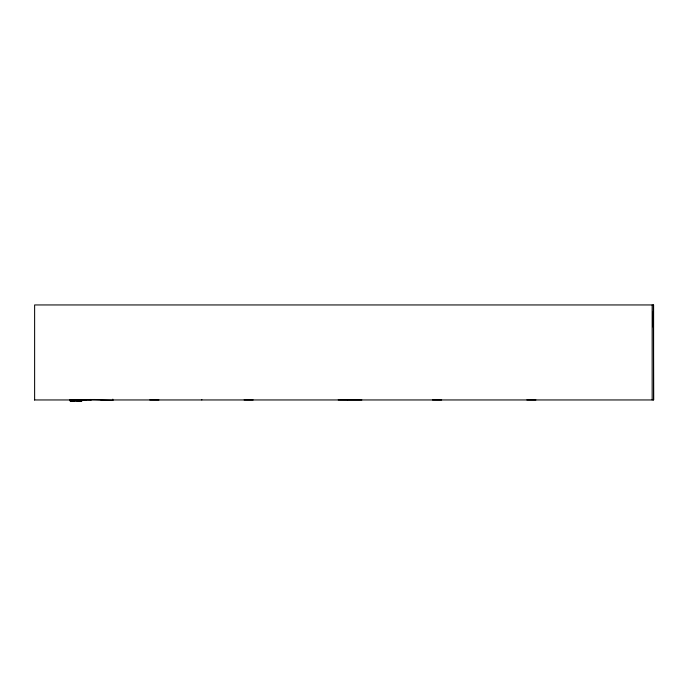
<?xml version="1.0" encoding="UTF-8"?>
<svg xmlns="http://www.w3.org/2000/svg" width="688" height="688" viewBox="0 0 688 688"><rect width="100%" height="100%" fill="white"/><g stroke="black" fill="none" stroke-linecap="round" stroke-linejoin="round"><path stroke-width="1.03" d="M653.256 327.256L653.385 304.947M81.717 399.926L81.7 401.147L70.21 401.009L70.228 399.78M86.396 399.952L75.121 399.78L75.104 401.009L70.21 401.009M112.798 400.433L101.308 400.287L112.798 400.433L112.815 399.186M201.799 399.952L201.842 399.659M69.806 399.78L75.147 399.78M81.752 399.814L91.289 399.952M149.76 399.926L158.894 399.952M244.102 399.926L253.15 399.952M338.212 399.926L347.397 399.952M432.451 399.926L441.653 399.952M526.853 399.926L535.909 399.952M34.4 399.952L653.6 399.952L653.6 304.947L34.624 304.947L34.624 399.952M76.815 401.147L81.7 401.147M653.385 311.217L653.6 399.952M652.164 304.947L652.164 399.952M361.854 399.952L347.87 399.952M94.815 399.504L89.93 399.504L101.42 399.651L94.815 399.504"/></g></svg>
